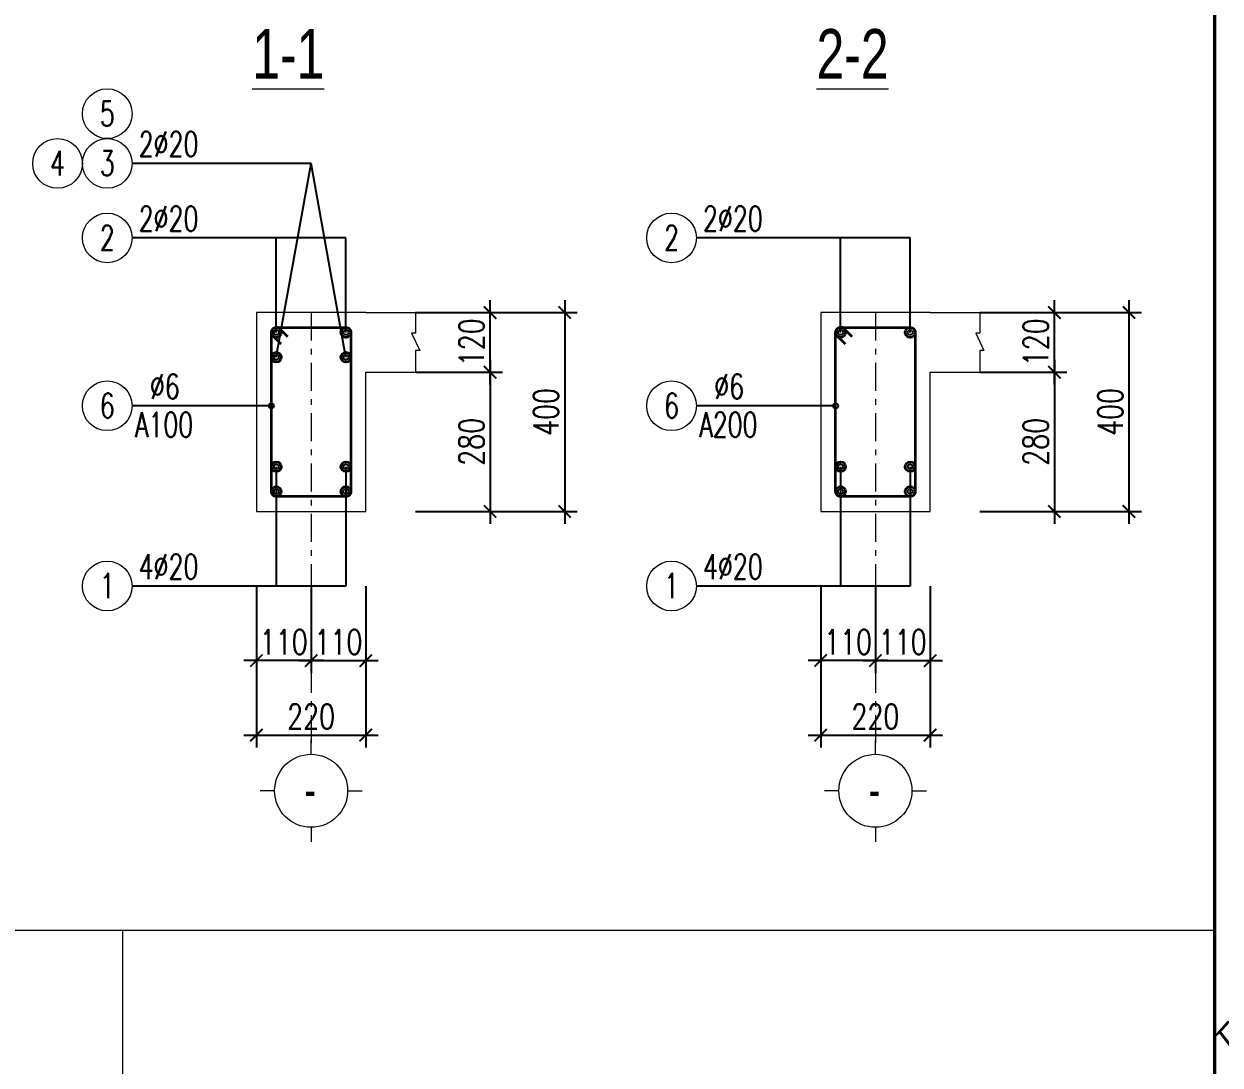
# Model space of a CAD drawing. Extents: x -2098986 to 943, y -1296280 to 73591.
# Drawn here: x -1818342 to -1808718, y -1205410 to -1197033 of the extents above; entities that cross this region are included whole.
import ezdxf
from ezdxf.enums import TextEntityAlignment as Align

# ---------------------------------------------------------------- set-up
doc = ezdxf.new("R2010")
doc.units = 0
doc.header["$LTSCALE"] = 150
doc.header["$PDMODE"] = 35
doc.linetypes.add('_Tim', pattern=[9, 5, -1.5, 1, -1.5])
doc.layers.get('Defpoints').update_dxf_attribs({"lineweight": 18})
for name, color, linetype, lineweight in [('05.Text', 253, 'Continuous', 18), ('11.Khung bo', 32, 'Continuous', 50), ('LS-DIM', 251, 'Continuous', 13), ('LS-TEXT', 60, 'Continuous', 20), ('LS-THAY', 7, 'Continuous', 20), ('LS-THEP', 3, 'Continuous', 35), ('LS-TRUC', 108, '_Tim', 9)]:
    doc.layers.add(name, color=color, linetype=linetype, lineweight=lineweight)
doc.layers.add('DIM', color=1, linetype='Continuous')
doc.styles.add('KCVN-LEADER', font='vnromadi.shx', dxfattribs={"width": 0.7, "height": 4})
doc.styles.add('LS.TEXT', font='vnromadi.shx', dxfattribs={"width": 0.7, "height": 4})
doc.styles.add('romans.shx', font='romans.shx', dxfattribs={"width": 0.75, "bigfont": 'vns.shx'})
doc.styles.add('VnAvantH', font='')
doc.styles.add('vnsimpli', font='vnsimli.shx', dxfattribs={"width": 0.75})
doc.styles.get('VnAvantH').set_extended_font_data('.VnAvantH')
doc.dimstyles.new('D25', dxfattribs={"dimscale": 0, "dimtxt": 200, "dimasz": 100, "dimexe": 100, "dimexo": 0, "dimgap": 50, "dimtad": 1, "dimdec": 0, "dimlfac": 0.25, "dimdsep": 46, "dimtxsty": 'vnsimpli', "dimblk1": 'ARCHTICK', "dimblk2": 'ARCHTICK', "dimsah": 1, "dimcen": 0, "dimdle": 100, "dimclrd": 256, "dimclre": 256, "dimclrt": 60, "dimadec": 0, "dimazin": 0, "dimtfac": 0.004, "dimtdec": 0, "dimtix": 1, "dimtmove": 2, "dimatfit": 3, "dimldrblk": 'ARCHTICK', "dimfxl": 1, "dimtolj": 1, "dimarcsym": 0})
doc.dimstyles.new('LS.GHI CHU', dxfattribs={"dimtxt": 200, "dimasz": 120, "dimexe": 120, "dimexo": 120, "dimgap": 80, "dimtad": 1, "dimdec": 0, "dimzin": 0, "dimdsep": 46, "dimtxsty": 'romans.shx', "dimblk": 'ARCHTICK', "dimcen": 0.09, "dimdle": 120, "dimclrd": 256, "dimclre": 8, "dimclrt": 7, "dimadec": 0, "dimazin": 0, "dimtfac": 1, "dimtdec": 0, "dimtofl": 0, "dimtmove": 0, "dimatfit": 3, "dimldrblk": 'ARCHTICK', "dimfxl": 1, "dimtolj": 1, "dimtzin": 0, "dimarcsym": 0})

# ---------------------------------------------------------------- blocks, each defined once
blk = doc.blocks.new('100')
at = {"layer": '11.Khung bo', "const_width": 26.7}
blk.add_lwpolyline([(1860913, -945239.8), (1860913, -916940.1), (1896062.6, -916940.1), (1896062.6, -945239.8)], close=True, dxfattribs=at)
blk.add_lwpolyline([(1860913, -945239.8), (1860913, -916940.1), (1896062.6, -916940.1), (1896062.6, -945239.8)], close=True, dxfattribs=at)
blk.add_lwpolyline([(1860913, -945239.8), (1860913, -916940.1), (1896062.6, -916940.1), (1896062.6, -945239.8)], close=True, dxfattribs=at)
at = {"layer": '05.Text', "style": 'VnAvantH'}
blk.add_text('KTS.lª thÕ trinh', height=197.998, dxfattribs=at).set_placement((1898428.2, -936733.2), align=Align.RIGHT)
blk = doc.blocks.new('moc1')
at = {"layer": 'LS-THEP'}
for p, q in [((-25, 0), (-25, -10.4)), ((10.4, 25), (0, 25)), ((57.9, -22.5), (10.4, 25)), ((-25, -10.4), (22.5, -57.9))]:
    blk.add_line(p, q, dxfattribs=at)
blk.add_arc((0, 0), 25, 90, 180, dxfattribs=at)
blk = doc.blocks.new('_ArchTick')
at = {"layer": 'DIM', "color": 0, "const_width": 0.15}
blk.add_lwpolyline([(-0.5, -0.5), (0.5, 0.5)], dxfattribs=at)
blk = doc.blocks.new('cotthep')
at = {"layer": 'LS-THAY'}
blk.add_circle((-250, 0), 250, dxfattribs=at)
at = {"layer": 'LS-TEXT', "style": 'vnsimpli', "width": 0.75}
for tag, p in [('24`25', (446, 69)), ('10', (-250, -123)), ('A200', (440, -316))]:
    blk.add_attdef(tag, text='', height=250, dxfattribs=at).set_placement(p, align=Align.CENTER)
blk = doc.blocks.new('*D1507')
at = {"layer": 'Defpoints', "color": 0, "transparency": 16777216}
for p in [(-1816471, -1201555.4), (-1815591, -1201555.4), (-1815591, -1202755.4)]:
    blk.add_point(p, dxfattribs=at)
at = {"layer": 'LS-DIM', "lineweight": -2, "transparency": 16777216}
for p, q in [((-1816471, -1201555.4), (-1816471, -1202855.4)), ((-1815591, -1201555.4), (-1815591, -1202855.4)), ((-1816571, -1202755.4), (-1815491, -1202755.4))]:
    blk.add_line(p, q, dxfattribs=at)
at = {"layer": 'LS-DIM', "lineweight": -2, "transparency": 16777216, "xscale": 100, "yscale": 100, "zscale": 100, "rotation": 180}
blk.add_blockref('_ArchTick', (-1816471, -1202755.4), dxfattribs=at)
at = {"layer": 'LS-DIM', "lineweight": -2, "transparency": 16777216, "xscale": 100, "yscale": 100, "zscale": 100}
blk.add_blockref('_ArchTick', (-1815591, -1202755.4), dxfattribs=at)
at = {"layer": 'LS-DIM', "color": 60, "transparency": 16777216, "insert": (-1816031, -1202605.4), "char_height": 200, "attachment_point": 5, "style": 'vnsimpli'}
blk.add_mtext('\\A1;220', dxfattribs=at)
blk = doc.blocks.new('*D1508')
at = {"layer": 'Defpoints', "color": 0, "transparency": 16777216}
for p in [(-1815191, -1199835.4), (-1815191, -1200955.4), (-1814591, -1200955.4)]:
    blk.add_point(p, dxfattribs=at)
at = {"layer": 'LS-DIM', "lineweight": -2, "transparency": 16777216}
for p, q in [((-1814591, -1199735.4), (-1814591, -1201055.4)), ((-1815191, -1199835.4), (-1814491, -1199835.4)), ((-1815191, -1200955.4), (-1814491, -1200955.4))]:
    blk.add_line(p, q, dxfattribs=at)
at = {"layer": 'LS-DIM', "lineweight": -2, "transparency": 16777216, "xscale": 100, "yscale": 100, "zscale": 100}
for p, rotation in [((-1814591, -1199835.4), 90), ((-1814591, -1200955.4), 270)]:
    blk.add_blockref('_ArchTick', p, dxfattribs=dict(at, rotation=rotation))
at = {"layer": 'LS-DIM', "color": 60, "transparency": 16777216, "insert": (-1814741, -1200395.4), "char_height": 200, "attachment_point": 5, "rotation": 90, "style": 'vnsimpli'}
blk.add_mtext('\\A1;280', dxfattribs=at)
blk = doc.blocks.new('A$C0F04115F')
at = {"layer": 'LS-THAY'}
for p, q in [((-380, 380), (-380, 530)), ((-760, 0), (-910, 0)), ((0, 0), (150, 0)), ((-380, -380), (-380, -530))]:
    blk.add_line(p, q, dxfattribs=at)
blk.add_circle((-380, 0), 380, dxfattribs=at)
blk = doc.blocks.new('*D1509')
at = {"layer": 'Defpoints', "color": 0, "transparency": 16777216}
for p in [(-1816031, -1201555.4), (-1815591, -1201555.4), (-1815591, -1202155.4)]:
    blk.add_point(p, dxfattribs=at)
at = {"layer": 'LS-DIM', "lineweight": -2, "transparency": 16777216}
for p, q in [((-1816031, -1201555.4), (-1816031, -1202255.4)), ((-1815591, -1201555.4), (-1815591, -1202255.4)), ((-1816131, -1202155.4), (-1815491, -1202155.4))]:
    blk.add_line(p, q, dxfattribs=at)
at = {"layer": 'LS-DIM', "lineweight": -2, "transparency": 16777216, "xscale": 100, "yscale": 100, "zscale": 100, "rotation": 180}
blk.add_blockref('_ArchTick', (-1816031, -1202155.4), dxfattribs=at)
at = {"layer": 'LS-DIM', "lineweight": -2, "transparency": 16777216, "xscale": 100, "yscale": 100, "zscale": 100}
blk.add_blockref('_ArchTick', (-1815591, -1202155.4), dxfattribs=at)
at = {"layer": 'LS-DIM', "color": 60, "transparency": 16777216, "insert": (-1815811, -1202005.4), "char_height": 200, "attachment_point": 5, "style": 'vnsimpli'}
blk.add_mtext('\\A1;110', dxfattribs=at)
blk = doc.blocks.new('*D1510')
at = {"layer": 'Defpoints', "color": 0, "transparency": 16777216}
for p in [(-1816471, -1201555.4), (-1816031, -1201555.4), (-1816471, -1202155.4)]:
    blk.add_point(p, dxfattribs=at)
at = {"layer": 'LS-DIM', "lineweight": -2, "transparency": 16777216}
for p, q in [((-1816471, -1201555.4), (-1816471, -1202255.4)), ((-1816031, -1201555.4), (-1816031, -1202255.4)), ((-1815931, -1202155.4), (-1816571, -1202155.4))]:
    blk.add_line(p, q, dxfattribs=at)
at = {"layer": 'LS-DIM', "lineweight": -2, "transparency": 16777216, "xscale": 100, "yscale": 100, "zscale": 100, "rotation": 180}
blk.add_blockref('_ArchTick', (-1816471, -1202155.4), dxfattribs=at)
at = {"layer": 'LS-DIM', "lineweight": -2, "transparency": 16777216, "xscale": 100, "yscale": 100, "zscale": 100}
blk.add_blockref('_ArchTick', (-1816031, -1202155.4), dxfattribs=at)
at = {"layer": 'LS-DIM', "color": 60, "transparency": 16777216, "insert": (-1816251, -1202005.4), "char_height": 200, "attachment_point": 5, "style": 'vnsimpli'}
blk.add_mtext('\\A1;110', dxfattribs=at)
blk = doc.blocks.new('*D1511')
at = {"layer": 'Defpoints', "color": 0, "transparency": 16777216}
for p in [(-1815191, -1199355.4), (-1814591, -1199355.4), (-1815191, -1199835.4)]:
    blk.add_point(p, dxfattribs=at)
at = {"layer": 'LS-DIM', "lineweight": -2, "transparency": 16777216}
for p, q in [((-1814591, -1199935.4), (-1814591, -1199255.4)), ((-1815191, -1199355.4), (-1814491, -1199355.4)), ((-1815191, -1199835.4), (-1814491, -1199835.4))]:
    blk.add_line(p, q, dxfattribs=at)
at = {"layer": 'LS-DIM', "lineweight": -2, "transparency": 16777216, "xscale": 100, "yscale": 100, "zscale": 100}
for p, rotation in [((-1814591, -1199355.4), 90), ((-1814591, -1199835.4), 270)]:
    blk.add_blockref('_ArchTick', p, dxfattribs=dict(at, rotation=rotation))
at = {"layer": 'LS-DIM', "color": 60, "transparency": 16777216, "insert": (-1814741, -1199595.4), "char_height": 200, "attachment_point": 5, "rotation": 90, "style": 'vnsimpli'}
blk.add_mtext('\\A1;120', dxfattribs=at)
blk = doc.blocks.new('*D1512')
at = {"layer": 'Defpoints', "color": 0, "transparency": 16777216}
for p in [(-1815191, -1199355.4), (-1815191, -1200955.4), (-1813991, -1200955.4)]:
    blk.add_point(p, dxfattribs=at)
at = {"layer": 'LS-DIM', "lineweight": -2, "transparency": 16777216}
for p, q in [((-1813991, -1199255.4), (-1813991, -1201055.4)), ((-1815191, -1199355.4), (-1813891, -1199355.4)), ((-1815191, -1200955.4), (-1813891, -1200955.4))]:
    blk.add_line(p, q, dxfattribs=at)
at = {"layer": 'LS-DIM', "lineweight": -2, "transparency": 16777216, "xscale": 100, "yscale": 100, "zscale": 100}
for p, rotation in [((-1813991, -1199355.4), 90), ((-1813991, -1200955.4), 270)]:
    blk.add_blockref('_ArchTick', p, dxfattribs=dict(at, rotation=rotation))
at = {"layer": 'LS-DIM', "color": 60, "transparency": 16777216, "insert": (-1814141, -1200155.4), "char_height": 200, "attachment_point": 5, "rotation": 90, "style": 'vnsimpli'}
blk.add_mtext('\\A1;400', dxfattribs=at)
blk = doc.blocks.new('*D1513')
at = {"layer": 'Defpoints', "color": 0, "transparency": 16777216}
for p in [(-1811931, -1201555.4), (-1811051, -1201555.4), (-1811051, -1202755.4)]:
    blk.add_point(p, dxfattribs=at)
at = {"layer": 'LS-DIM', "lineweight": -2, "transparency": 16777216}
for p, q in [((-1811931, -1201555.4), (-1811931, -1202855.4)), ((-1811051, -1201555.4), (-1811051, -1202855.4)), ((-1812031, -1202755.4), (-1810951, -1202755.4))]:
    blk.add_line(p, q, dxfattribs=at)
at = {"layer": 'LS-DIM', "lineweight": -2, "transparency": 16777216, "xscale": 100, "yscale": 100, "zscale": 100, "rotation": 180}
blk.add_blockref('_ArchTick', (-1811931, -1202755.4), dxfattribs=at)
at = {"layer": 'LS-DIM', "lineweight": -2, "transparency": 16777216, "xscale": 100, "yscale": 100, "zscale": 100}
blk.add_blockref('_ArchTick', (-1811051, -1202755.4), dxfattribs=at)
at = {"layer": 'LS-DIM', "color": 60, "transparency": 16777216, "insert": (-1811491, -1202605.4), "char_height": 200, "attachment_point": 5, "style": 'vnsimpli'}
blk.add_mtext('\\A1;220', dxfattribs=at)
blk = doc.blocks.new('*D1514')
at = {"layer": 'Defpoints', "color": 0, "transparency": 16777216}
for p in [(-1810651, -1199835.4), (-1810651, -1200955.4), (-1810051, -1200955.4)]:
    blk.add_point(p, dxfattribs=at)
at = {"layer": 'LS-DIM', "lineweight": -2, "transparency": 16777216}
for p, q in [((-1810051, -1199735.4), (-1810051, -1201055.4)), ((-1810651, -1199835.4), (-1809951, -1199835.4)), ((-1810651, -1200955.4), (-1809951, -1200955.4))]:
    blk.add_line(p, q, dxfattribs=at)
at = {"layer": 'LS-DIM', "lineweight": -2, "transparency": 16777216, "xscale": 100, "yscale": 100, "zscale": 100}
for p, rotation in [((-1810051, -1199835.4), 90), ((-1810051, -1200955.4), 270)]:
    blk.add_blockref('_ArchTick', p, dxfattribs=dict(at, rotation=rotation))
at = {"layer": 'LS-DIM', "color": 60, "transparency": 16777216, "insert": (-1810201, -1200395.4), "char_height": 200, "attachment_point": 5, "rotation": 90, "style": 'vnsimpli'}
blk.add_mtext('\\A1;280', dxfattribs=at)
blk = doc.blocks.new('*D1515')
at = {"layer": 'Defpoints', "color": 0, "transparency": 16777216}
for p in [(-1811491, -1201555.4), (-1811051, -1201555.4), (-1811051, -1202155.4)]:
    blk.add_point(p, dxfattribs=at)
at = {"layer": 'LS-DIM', "lineweight": -2, "transparency": 16777216}
for p, q in [((-1811491, -1201555.4), (-1811491, -1202255.4)), ((-1811051, -1201555.4), (-1811051, -1202255.4)), ((-1811591, -1202155.4), (-1810951, -1202155.4))]:
    blk.add_line(p, q, dxfattribs=at)
at = {"layer": 'LS-DIM', "lineweight": -2, "transparency": 16777216, "xscale": 100, "yscale": 100, "zscale": 100, "rotation": 180}
blk.add_blockref('_ArchTick', (-1811491, -1202155.4), dxfattribs=at)
at = {"layer": 'LS-DIM', "lineweight": -2, "transparency": 16777216, "xscale": 100, "yscale": 100, "zscale": 100}
blk.add_blockref('_ArchTick', (-1811051, -1202155.4), dxfattribs=at)
at = {"layer": 'LS-DIM', "color": 60, "transparency": 16777216, "insert": (-1811271, -1202005.4), "char_height": 200, "attachment_point": 5, "style": 'vnsimpli'}
blk.add_mtext('\\A1;110', dxfattribs=at)
blk = doc.blocks.new('*D1516')
at = {"layer": 'Defpoints', "color": 0, "transparency": 16777216}
for p in [(-1811931, -1201555.4), (-1811491, -1201555.4), (-1811931, -1202155.4)]:
    blk.add_point(p, dxfattribs=at)
at = {"layer": 'LS-DIM', "lineweight": -2, "transparency": 16777216}
for p, q in [((-1811931, -1201555.4), (-1811931, -1202255.4)), ((-1811491, -1201555.4), (-1811491, -1202255.4)), ((-1811391, -1202155.4), (-1812031, -1202155.4))]:
    blk.add_line(p, q, dxfattribs=at)
at = {"layer": 'LS-DIM', "lineweight": -2, "transparency": 16777216, "xscale": 100, "yscale": 100, "zscale": 100, "rotation": 180}
blk.add_blockref('_ArchTick', (-1811931, -1202155.4), dxfattribs=at)
at = {"layer": 'LS-DIM', "lineweight": -2, "transparency": 16777216, "xscale": 100, "yscale": 100, "zscale": 100}
blk.add_blockref('_ArchTick', (-1811491, -1202155.4), dxfattribs=at)
at = {"layer": 'LS-DIM', "color": 60, "transparency": 16777216, "insert": (-1811711, -1202005.4), "char_height": 200, "attachment_point": 5, "style": 'vnsimpli'}
blk.add_mtext('\\A1;110', dxfattribs=at)
blk = doc.blocks.new('*D1517')
at = {"layer": 'Defpoints', "color": 0, "transparency": 16777216}
for p in [(-1810651, -1199355.4), (-1810051, -1199355.4), (-1810651, -1199835.4)]:
    blk.add_point(p, dxfattribs=at)
at = {"layer": 'LS-DIM', "lineweight": -2, "transparency": 16777216}
for p, q in [((-1810051, -1199935.4), (-1810051, -1199255.4)), ((-1810651, -1199355.4), (-1809951, -1199355.4)), ((-1810651, -1199835.4), (-1809951, -1199835.4))]:
    blk.add_line(p, q, dxfattribs=at)
at = {"layer": 'LS-DIM', "lineweight": -2, "transparency": 16777216, "xscale": 100, "yscale": 100, "zscale": 100}
for p, rotation in [((-1810051, -1199355.4), 90), ((-1810051, -1199835.4), 270)]:
    blk.add_blockref('_ArchTick', p, dxfattribs=dict(at, rotation=rotation))
at = {"layer": 'LS-DIM', "color": 60, "transparency": 16777216, "insert": (-1810201, -1199595.4), "char_height": 200, "attachment_point": 5, "rotation": 90, "style": 'vnsimpli'}
blk.add_mtext('\\A1;120', dxfattribs=at)
blk = doc.blocks.new('*D1518')
at = {"layer": 'Defpoints', "color": 0, "transparency": 16777216}
for p in [(-1810651, -1199355.4), (-1810651, -1200955.4), (-1809451, -1200955.4)]:
    blk.add_point(p, dxfattribs=at)
at = {"layer": 'LS-DIM', "lineweight": -2, "transparency": 16777216}
for p, q in [((-1809451, -1199255.4), (-1809451, -1201055.4)), ((-1810651, -1199355.4), (-1809351, -1199355.4)), ((-1810651, -1200955.4), (-1809351, -1200955.4))]:
    blk.add_line(p, q, dxfattribs=at)
at = {"layer": 'LS-DIM', "lineweight": -2, "transparency": 16777216, "xscale": 100, "yscale": 100, "zscale": 100}
for p, rotation in [((-1809451, -1199355.4), 90), ((-1809451, -1200955.4), 270)]:
    blk.add_blockref('_ArchTick', p, dxfattribs=dict(at, rotation=rotation))
at = {"layer": 'LS-DIM', "color": 60, "transparency": 16777216, "insert": (-1809601, -1200155.4), "char_height": 200, "attachment_point": 5, "rotation": 90, "style": 'vnsimpli'}
blk.add_mtext('\\A1;400', dxfattribs=at)

msp = doc.modelspace()

# ---------------------------------------------------------------- linework, layer by layer
at = {"layer": 'LS-DIM', "ltscale": 120}
for points in [[(-1815192, -1199355.4), (-1815192, -1199521.2), (-1815223.4, -1199521.2), (-1815157.4, -1199660.6), (-1815192, -1199660.6), (-1815192, -1199835.4)], [(-1810652, -1199355.4), (-1810652, -1199521.2), (-1810683.4, -1199521.2), (-1810617.4, -1199660.6), (-1810652, -1199660.6), (-1810652, -1199835.4)]]:
    msp.add_lwpolyline(points, dxfattribs=at)
at = {"layer": 'LS-THAY'}
for p, q in [((-1815591, -1199355.4), (-1816471, -1199355.4)), ((-1816471, -1199355.4), (-1816471, -1200955.4)), ((-1815591, -1199355.4), (-1815192, -1199355.4)), ((-1811051, -1199355.4), (-1811931, -1199355.4)), ((-1811931, -1199355.4), (-1811931, -1200955.4)), ((-1811051, -1199355.4), (-1810652, -1199355.4)), ((-1815591, -1200955.4), (-1815591, -1199835.4)), ((-1815591, -1199835.4), (-1815192, -1199835.4)), ((-1811051, -1200955.4), (-1811051, -1199835.4)), ((-1811051, -1199835.4), (-1810652, -1199835.4)), ((-1816471, -1200955.4), (-1815591, -1200955.4)), ((-1811931, -1200955.4), (-1811051, -1200955.4)), ((-1808761.1, -1204326.2), (-1843911.1, -1204326.2)), ((-1817548.6, -1204326.2), (-1817548.6, -1213759.5))]:
    msp.add_line(p, q, dxfattribs=at)
at = {"layer": 'LS-THEP'}
for points in [[(-1816311, -1199475.4), (-1815751, -1199475.4, -0.414214), (-1815711, -1199515.4), (-1815711, -1200795.4, -0.414214), (-1815751, -1200835.4), (-1816311, -1200835.4, -0.414214), (-1816351, -1200795.4), (-1816351, -1199515.4, -0.414214)], [(-1811771, -1199475.4), (-1811211, -1199475.4, -0.414214), (-1811171, -1199515.4), (-1811171, -1200795.4, -0.414214), (-1811211, -1200835.4), (-1811771, -1200835.4, -0.414214), (-1811811, -1200795.4), (-1811811, -1199515.4, -0.414214)]]:
    msp.add_lwpolyline(points, format="xyb", close=True, dxfattribs=at)
for centre in [(-1816311, -1199515.4), (-1815751, -1199515.4), (-1811771, -1199515.4), (-1811211, -1199515.4), (-1816311, -1199715.4), (-1815751, -1199715.4), (-1816311, -1200595.4), (-1815751, -1200595.4), (-1811771, -1200595.4), (-1811211, -1200595.4), (-1816311, -1200795.4), (-1815751, -1200795.4), (-1811771, -1200795.4), (-1811211, -1200795.4)]:
    msp.add_circle(centre, 40, dxfattribs=at)
at = {"layer": 'LS-TRUC', "ltscale": 0.3}
for p, q in [((-1816031, -1199355.4), (-1816031, -1202851.1)), ((-1811491, -1199355.4), (-1811491, -1202851.1))]:
    msp.add_line(p, q, dxfattribs=at)

# ---------------------------------------------------------------- block references
at = {"layer": '05.Text', "xscale": 1.000009185772931, "yscale": 1.000009185772931, "zscale": 1.000009185772931}
msp.add_blockref('100', (-3704841.1, -268511), dxfattribs=at)
at = {"layer": 'LS-DIM'}
ref = msp.add_blockref('cotthep', (-1817471, -1197755.4), dxfattribs=dict(at, xscale=0.8000000000465661, yscale=0.8000000000465661, zscale=0.8000000000465661))
ref.add_attrib('10', '5', dxfattribs={"layer": 'LS-TEXT', "height": 200, "style": 'vnsimpli', "width": 0.7}).set_placement((-1817671, -1197854), align=Align.CENTER)
ref = msp.add_blockref('cotthep', (-1817471, -1198155.4), dxfattribs=dict(at, xscale=0.8000000000465661, yscale=0.8000000000465661, zscale=0.8000000000465661))
ref.add_attrib('10', '3', dxfattribs={"layer": 'LS-TEXT', "height": 200, "style": 'vnsimpli', "width": 0.7}).set_placement((-1817671, -1198254), align=Align.CENTER)
ref.add_attrib('24`25', '2`20', dxfattribs={"layer": 'LS-TEXT', "height": 200, "style": 'vnsimpli', "width": 0.7}).set_placement((-1817178, -1198100), align=Align.CENTER)
ref = msp.add_blockref('cotthep', (-1817871, -1198155.4), dxfattribs=dict(at, xscale=0.8000000000465661, yscale=0.8000000000465661, zscale=0.8000000000465661))
ref.add_attrib('10', '4', dxfattribs={"layer": 'LS-TEXT', "height": 200, "style": 'vnsimpli', "width": 0.7}).set_placement((-1818071, -1198254), align=Align.CENTER)
ref = msp.add_blockref('cotthep', (-1817471, -1198755.4), dxfattribs=dict(at, xscale=0.8000000000465661, yscale=0.8000000000465661, zscale=0.8000000000465661))
ref.add_attrib('10', '2', dxfattribs={"layer": 'LS-TEXT', "height": 200, "style": 'vnsimpli', "width": 0.7}).set_placement((-1817671, -1198854), align=Align.CENTER)
ref.add_attrib('24`25', '2`20', dxfattribs={"layer": 'LS-TEXT', "height": 200, "style": 'vnsimpli', "width": 0.7}).set_placement((-1817178, -1198700), align=Align.CENTER)
ref = msp.add_blockref('cotthep', (-1812931, -1198755.4), dxfattribs=dict(at, xscale=0.8000000000465661, yscale=0.8000000000465661, zscale=0.8000000000465661))
ref.add_attrib('10', '2', dxfattribs={"layer": 'LS-TEXT', "height": 200, "style": 'vnsimpli', "width": 0.7}).set_placement((-1813131, -1198854), align=Align.CENTER)
ref.add_attrib('24`25', '2`20', dxfattribs={"layer": 'LS-TEXT', "height": 200, "style": 'vnsimpli', "width": 0.7}).set_placement((-1812638, -1198700), align=Align.CENTER)
at = {"layer": 'LS-DIM', "xscale": 1.599999999860302, "yscale": 1.599999999860302, "zscale": 1.599999999860302}
for p in [(-1816311, -1199515.4), (-1811771, -1199515.4)]:
    msp.add_blockref('moc1', p, dxfattribs=at)
at = {"layer": 'LS-DIM'}
ref = msp.add_blockref('cotthep', (-1817471, -1200105.4), dxfattribs=dict(at, xscale=0.8000000000465661, yscale=0.8000000000465661, zscale=0.8000000000465661))
ref.add_attrib('10', '6', dxfattribs={"layer": 'LS-TEXT', "height": 200, "style": 'vnsimpli', "width": 0.7}).set_placement((-1817671, -1200204), align=Align.CENTER)
ref.add_attrib('24`25', '%%c6', dxfattribs={"layer": 'LS-TEXT', "height": 200, "style": 'vnsimpli', "width": 0.7}).set_placement((-1817207.5, -1200049.9), align=Align.CENTER)
ref.add_attrib('A200', 'A100', dxfattribs={"layer": 'LS-TEXT', "height": 200, "style": 'vnsimpli', "width": 0.7}).set_placement((-1817213.7, -1200357.9), align=Align.CENTER)
ref = msp.add_blockref('cotthep', (-1812931, -1200105.4), dxfattribs=dict(at, xscale=0.8000000000465661, yscale=0.8000000000465661, zscale=0.8000000000465661))
ref.add_attrib('10', '6', dxfattribs={"layer": 'LS-TEXT', "height": 200, "style": 'vnsimpli', "width": 0.7}).set_placement((-1813131, -1200204), align=Align.CENTER)
ref.add_attrib('24`25', '%%c6', dxfattribs={"layer": 'LS-TEXT', "height": 200, "style": 'vnsimpli', "width": 0.7}).set_placement((-1812667.5, -1200049.9), align=Align.CENTER)
ref.add_attrib('A200', 'A200', dxfattribs={"layer": 'LS-TEXT', "height": 200, "style": 'vnsimpli', "width": 0.7}).set_placement((-1812673.7, -1200357.9), align=Align.CENTER)
ref = msp.add_blockref('cotthep', (-1817471, -1201555.4), dxfattribs=dict(at, xscale=0.8000000000465661, yscale=0.8000000000465661, zscale=0.8000000000465661))
ref.add_attrib('10', '1', dxfattribs={"layer": 'LS-TEXT', "height": 200, "style": 'vnsimpli', "width": 0.7}).set_placement((-1817671, -1201654), align=Align.CENTER)
ref.add_attrib('24`25', '4`20', dxfattribs={"layer": 'LS-TEXT', "height": 200, "style": 'vnsimpli', "width": 0.7}).set_placement((-1817178, -1201500), align=Align.CENTER)
ref = msp.add_blockref('cotthep', (-1812931, -1201555.4), dxfattribs=dict(at, xscale=0.8000000000465661, yscale=0.8000000000465661, zscale=0.8000000000465661))
ref.add_attrib('10', '1', dxfattribs={"layer": 'LS-TEXT', "height": 200, "style": 'vnsimpli', "width": 0.7}).set_placement((-1813131, -1201654), align=Align.CENTER)
ref.add_attrib('24`25', '4`20', dxfattribs={"layer": 'LS-TEXT', "height": 200, "style": 'vnsimpli', "width": 0.7}).set_placement((-1812638, -1201500), align=Align.CENTER)
at = {"layer": 'LS-THAY', "xscale": 0.7730448001530021, "yscale": 0.7730448001530021, "zscale": 0.7730448001530021}
for p in [(-1815737.1, -1203203), (-1811197.1, -1203203)]:
    msp.add_blockref('A$C0F04115F', p, dxfattribs=at)

# ---------------------------------------------------------------- texts
at = {"layer": 'LS-TEXT', "color": 60, "style": 'LS.TEXT', "width": 0.75}
for s, p in [('%%U1-1', (-1816504.6, -1197474.7)), ('%%U2-2', (-1811964.6, -1197474.7))]:
    msp.add_text(s, height=400, dxfattribs=at).set_placement(p)
at = {"layer": 'LS-TEXT', "style": 'KCVN-LEADER', "width": 0.7}
for p in [(-1816038.3, -1203193.9), (-1811498.3, -1203193.9)]:
    msp.add_text('-', height=300, dxfattribs=at).set_placement(p, align=Align.MIDDLE_CENTER)

# ---------------------------------------------------------------- dimensions: what is measured, and where the dimension line sits
at = {"layer": 'LS-DIM'}
for base, p1, p2, override, picture, middle in [((-1814591, -1199355.4), (-1815191, -1199835.4), (-1815191, -1199355.4), {"dimscale": 1}, '*D1511', (-1814741, -1199595.4)), ((-1813991, -1200955.4), (-1815191, -1199355.4), (-1815191, -1200955.4), {"dimscale": 1}, '*D1512', (-1814141, -1200155.4)), ((-1810051, -1199355.4), (-1810651, -1199835.4), (-1810651, -1199355.4), {"dimscale": 1}, '*D1517', (-1810201, -1199595.4)), ((-1809451, -1200955.4), (-1810651, -1199355.4), (-1810651, -1200955.4), {"dimscale": 1}, '*D1518', (-1809601, -1200155.4)), ((-1814591, -1200955.4), (-1815191, -1199835.4), (-1815191, -1200955.4), {"dimscale": 1, "dimtxsty": 'vnsimpli', "dimtmove": 1}, '*D1508', (-1814741, -1200395.4)), ((-1810051, -1200955.4), (-1810651, -1199835.4), (-1810651, -1200955.4), {"dimscale": 1, "dimtxsty": 'vnsimpli', "dimtmove": 1}, '*D1514', (-1810201, -1200395.4))]:
    dim = msp.add_linear_dim(base=base, p1=p1, p2=p2, angle=90, dimstyle='D25', override=override, dxfattribs=at)
    dim.commit()
    dim.dimension.update_dxf_attribs({"geometry": picture, "text_midpoint": middle})
for base, p1, p2, picture, middle in [((-1815591, -1202755.4), (-1816471, -1201555.4), (-1815591, -1201555.4), '*D1507', (-1816031, -1202605.4)), ((-1816471, -1202155.4), (-1816031, -1201555.4), (-1816471, -1201555.4), '*D1510', (-1816251, -1202005.4)), ((-1815591, -1202155.4), (-1816031, -1201555.4), (-1815591, -1201555.4), '*D1509', (-1815811, -1202005.4)), ((-1811051, -1202755.4), (-1811931, -1201555.4), (-1811051, -1201555.4), '*D1513', (-1811491, -1202605.4)), ((-1811931, -1202155.4), (-1811491, -1201555.4), (-1811931, -1201555.4), '*D1516', (-1811711, -1202005.4)), ((-1811051, -1202155.4), (-1811491, -1201555.4), (-1811051, -1201555.4), '*D1515', (-1811271, -1202005.4))]:
    dim = msp.add_linear_dim(base=base, p1=p1, p2=p2, dimstyle='D25', override={"dimscale": 1, "dimtxsty": 'vnsimpli', "dimtmove": 1}, dxfattribs=at)
    dim.commit()
    dim.dimension.update_dxf_attribs({"geometry": picture, "text_midpoint": middle})

# ---------------------------------------------------------------- leaders
for points in [[(-1816311, -1199715.4), (-1816031, -1198155.4), (-1817471, -1198155.4)], [(-1815751, -1199715.4), (-1816031, -1198155.4), (-1817471, -1198155.4)], [(-1816311, -1199515.4), (-1816311, -1198755.4), (-1817471, -1198755.4)], [(-1815751, -1199515.4), (-1815751, -1198755.4), (-1816927, -1198755.4)], [(-1811771, -1199515.4), (-1811771, -1198755.4), (-1812931, -1198755.4)], [(-1811211, -1199515.4), (-1811211, -1198755.4), (-1812387, -1198755.4)], [(-1816351, -1200105.4), (-1817471, -1200105.4)], [(-1811811, -1200105.4), (-1812931, -1200105.4)], [(-1816311, -1200595.4), (-1816311, -1201555.4), (-1817471, -1201555.4)], [(-1815751, -1200595.4), (-1815751, -1201555.4), (-1816927, -1201555.4)], [(-1811771, -1200595.4), (-1811771, -1201555.4), (-1812931, -1201555.4)], [(-1811211, -1200595.4), (-1811211, -1201555.4), (-1812387, -1201555.4)], [(-1816311, -1200795.4), (-1816311, -1201555.4), (-1817471, -1201555.4)], [(-1815751, -1200795.4), (-1815751, -1201555.4), (-1816927, -1201555.4)], [(-1811771, -1200795.4), (-1811771, -1201555.4), (-1812931, -1201555.4)], [(-1811211, -1200795.4), (-1811211, -1201555.4), (-1812387, -1201555.4)]]:
    msp.add_leader(points, dimstyle='LS.GHI CHU', override={"dimscale": 50, "dimasz": 0.8, "dimtad": 0, "dimtxsty": 'vnsimpli', "dimldrblk": 'Origin'}, dxfattribs=at)

doc.saveas('drawing.dxf')
